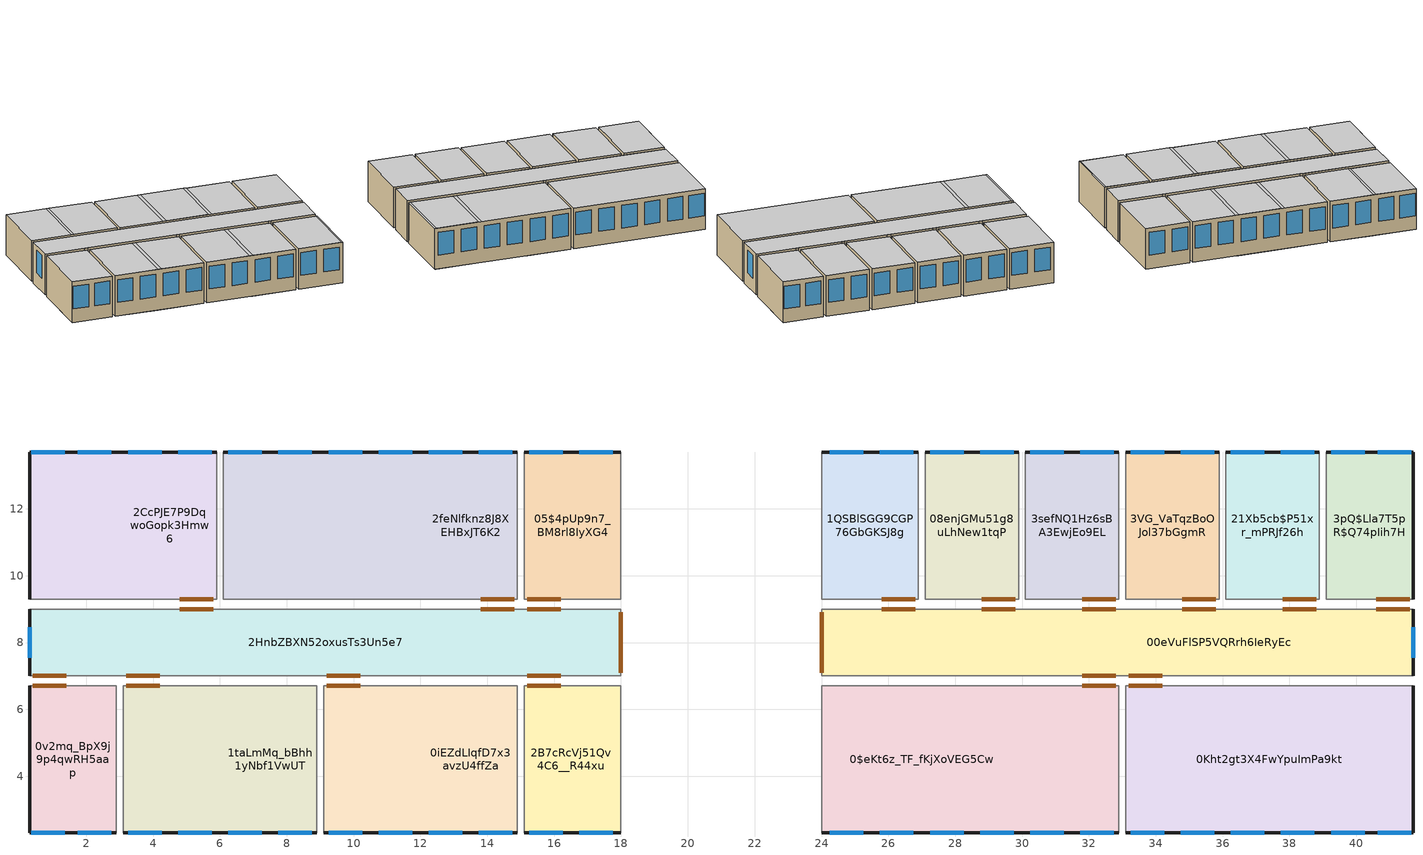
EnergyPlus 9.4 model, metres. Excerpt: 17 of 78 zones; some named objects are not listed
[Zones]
0v2mq_BpX9j9p4qwRH5aap
 floor to 1$Dh8aV355pviG2jQK4IhC (BS Interior Floor): 2.9,6.7 2.9,2.3 0.3,2.3 0.3,6.7 z0
 wall outside (BS Exterior Wall): 0.3,6.7 0.3,2.3 2.9,2.3 z0:2.7
 wall to 2HnbZBXN52oxusTs3Un5e7 (BS Interior Wall): 2.9,6.7 0.3,6.7 z0:2.7
 wall to 1taLmMq_bBhh1yNbf1VwUT (BS Interior Wall): 2.9,2.3 2.9,6.7 z0:2.7
 window (BS Exterior Window): 1.75,2.3 2.75,2.3 / 0.35,2.3 1.35,2.3 z0.9:2.4
 door inside (BS Door): 1.4,6.7 0.4,6.7 z0:2.1
 ceiling to 1VbxF3wFzBpQ5rqOcSdEzF (BS Ceiling): 2.9,2.3 2.9,6.7 0.3,6.7 0.3,2.3 z2.7
2CcPJE7P9DqwoGopk3Hmw6
 floor to 2yi1NWyxL7Mec1AYJoPy6X (BS Interior Floor): 5.9,13.7 5.9,9.3 3.1,9.3 3.1,13.7 z0
 floor to 0F59hQBJ91Jf8BC2hDiJOU (BS Interior Floor): 2.9,13.7 2.9,9.3 0.3,9.3 0.3,13.7 z0
 floor adiabatic (BS Interior Floor): 3.1,13.7 3.1,9.3 2.9,9.3 2.9,13.7 z0
 wall outside (BS Exterior Wall): 5.9,13.7 0.3,13.7 0.3,9.3 z0:2.7
 wall to 2feNlfknz8J8XEHBxJT6K2 (BS Interior Wall): 5.9,9.3 5.9,13.7 z0:2.7
 wall to 2HnbZBXN52oxusTs3Un5e7 (BS Interior Wall): 0.3,9.3 5.9,9.3 z0:2.7
 window (BS Exterior Window): 4.25,13.7 3.25,13.7 / 2.75,13.7 1.75,13.7 / 5.75,13.7 4.75,13.7 / 1.35,13.7 0.35,13.7 z0.9:2.4
 door inside (BS Door): 4.8,9.3 5.8,9.3 z0:2.1
 ceiling to 2ZkE42_lPD0h98OGo18$cW (BS Ceiling): 5.9,9.3 5.9,13.7 3.1,13.7 3.1,9.3 z2.7
 ceiling to 1wwy_gJt53g8xxcPi9efQ_ (BS Ceiling): 2.9,9.3 2.9,13.7 0.3,13.7 0.3,9.3 z2.7
 ceiling adiabatic (BS Ceiling): 3.1,9.3 3.1,13.7 2.9,13.7 2.9,9.3 z2.7
2B7cRcVj51Qv4C6__R44xu
 floor adiabatic (BS Interior Floor): 18,6.7 18,2.3 17.9,2.3 17.9,6.7 z0
 floor to 1Apn7rICf6lRx77Z6hYgwn (BS Interior Floor): 17.9,6.7 17.9,2.3 15.1,2.3 15.1,6.7 z0
 wall outside (BS Exterior Wall): 15.1,2.3 18,2.3 z0:2.7
 wall to 0iEZdLIqfD7x3avzU4ffZa (BS Interior Wall): 15.1,6.7 15.1,2.3 z0:2.7
 wall to 0PhdPmzHT0wvN$Ha_kQzZu (BS Interior Wall): 18,2.3 18,6.7 z0:2.7
 wall to 2HnbZBXN52oxusTs3Un5e7 (BS Interior Wall): 18,6.7 15.1,6.7 z0:2.7
 window (BS Exterior Window): 15.25,2.3 16.25,2.3 / 16.75,2.3 17.75,2.3 z0.9:2.4
 door inside (BS Door): 16.2,6.7 15.2,6.7 z0:2.1
 ceiling to 1yt80Db6HAChv7Z5qvEO2S (BS Ceiling): 17.9,2.3 17.9,6.7 15.1,6.7 15.1,2.3 z2.7
 ceiling adiabatic (BS Ceiling): 18,2.3 18,6.7 17.9,6.7 17.9,2.3 z2.7
2HnbZBXN52oxusTs3Un5e7
 floor to 1SrxcELcXDWBQX9XImvJCe (BS Interior Floor): 18,9 18,7 0.3,7 0.3,9 z0
 wall outside (BS Exterior Wall): 0.3,9 0.3,7 z0:2.7
 wall to 0iEZdLIqfD7x3avzU4ffZa (BS Interior Wall): 9.1,7 14.9,7 z0:2.7
 wall adiabatic (BS Interior Wall): 14.9,7 15.1,7 / 2.9,7 3.1,7 / 15.1,9 14.9,9 / 8.9,7 9.1,7 / 6.1,9 5.9,9 z0:2.7
 wall to 05$4pUp9n7_BM8rl8IyXG4 (BS Interior Wall): 18,9 15.1,9 z0:2.7
 wall to 2feNlfknz8J8XEHBxJT6K2 (BS Interior Wall): 14.9,9 6.1,9 z0:2.7
 wall to 0PhdPmzHT0wvN$Ha_kQzZu (BS Interior Wall): 18,7 18,9 z0:2.7
 wall to 1taLmMq_bBhh1yNbf1VwUT (BS Interior Wall): 3.1,7 8.9,7 z0:2.7
 window (BS Exterior Window): 0.3,8.45 0.3,7.55 z0.9:2.4
 door inside (BS Door): 14.8,9 13.8,9 / 3.2,7 4.2,7 / 16.2,9 15.2,9 / 5.8,9 4.8,9 / 9.2,7 10.2,7 / 0.4,7 1.4,7 / 15.2,7 16.2,7 / 18,7.1 18,8.9 z0:2.1
 ceiling to 0CM3trCnD9RO1ae6cHaLbY (BS Ceiling): 18,7 18,9 0.3,9 0.3,7 z2.7
1taLmMq_bBhh1yNbf1VwUT
 floor to 1$Dh8aV355pviG2jQK4IhC (BS Interior Floor): 5.9,6.7 5.9,2.3 3.1,2.3 3.1,6.7 z0
 floor adiabatic (BS Interior Floor): 6.1,6.7 6.1,2.3 5.9,2.3 5.9,6.7 z0
 floor to 3mYBtM3XHDY8zwb9bg3mId (BS Interior Floor): 8.9,6.7 8.9,2.3 6.1,2.3 6.1,6.7 z0
 wall outside (BS Exterior Wall): 3.1,2.3 8.9,2.3 z0:2.7
 wall to 0iEZdLIqfD7x3avzU4ffZa (BS Interior Wall): 8.9,2.3 8.9,6.7 z0:2.7
 window (BS Exterior Window): 6.25,2.3 7.25,2.3 / 3.25,2.3 4.25,2.3 / 7.75,2.3 8.75,2.3 / 4.75,2.3 5.75,2.3 z0.9:2.4
 door inside (BS Door): 4.2,6.7 3.2,6.7 z0:2.1
 ceiling adiabatic (BS Ceiling): 6.1,2.3 6.1,6.7 5.9,6.7 5.9,2.3 z2.7
 ceiling to 1eB_t_7n5C9h_7XbF74Ynz (BS Ceiling): 8.9,2.3 8.9,6.7 6.1,6.7 6.1,2.3 z2.7
 ceiling to 1VbxF3wFzBpQ5rqOcSdEzF (BS Ceiling): 5.9,2.3 5.9,6.7 3.1,6.7 3.1,2.3 z2.7
05$4pUp9n7_BM8rl8IyXG4
 floor to 1k5_3JFdrB9Pf8UrlV5mtM (BS Interior Floor): 18,13.7 18,9.3 15.1,9.3 15.1,13.7 z0
 wall outside (BS Exterior Wall): 18,13.7 15.1,13.7 z0:2.7
 wall to 0PhdPmzHT0wvN$Ha_kQzZu (BS Interior Wall): 18,9.3 18,13.7 z0:2.7
 wall to 2feNlfknz8J8XEHBxJT6K2 (BS Interior Wall): 15.1,13.7 15.1,9.3 z0:2.7
 window (BS Exterior Window): 17.75,13.7 16.75,13.7 / 16.25,13.7 15.25,13.7 z0.9:2.4
 door inside (BS Door): 15.2,9.3 16.2,9.3 z0:2.1
 ceiling to 3RaYI3pSP41vsbJmfPmo2G (BS Ceiling): 18,9.3 18,13.7 15.1,13.7 15.1,9.3 z2.7
2feNlfknz8J8XEHBxJT6K2
 floor to 3XJ6wpliH8IQ564mxmpli$ (BS Interior Floor): 14.9,13.7 14.9,9.3 12.1,9.3 12.1,13.7 z0
 floor adiabatic (BS Interior Floor): 9.1,13.7 9.1,9.3 8.9,9.3 8.9,13.7 z0; 12.1,13.7 12.1,9.3 11.9,9.3 11.9,13.7 z0
 floor to 1DARex6OvEPhCcPqEfXTu8 (BS Interior Floor): 11.9,13.7 11.9,9.3 9.1,9.3 9.1,13.7 z0
 floor to 1geZS0YYb4wwFzlFQ0MzyI (BS Interior Floor): 8.9,13.7 8.9,9.3 6.1,9.3 6.1,13.7 z0
 wall outside (BS Exterior Wall): 14.9,13.7 6.1,13.7 z0:2.7
 window (BS Exterior Window): 13.25,13.7 12.25,13.7 / 10.25,13.7 9.25,13.7 / 11.75,13.7 10.75,13.7 / 8.75,13.7 7.75,13.7 / 7.25,13.7 6.25,13.7 / 14.75,13.7 13.75,13.7 z0.9:2.4
 door inside (BS Door): 13.8,9.3 14.8,9.3 z0:2.1
 ceiling adiabatic (BS Ceiling): 12.1,9.3 12.1,13.7 11.9,13.7 11.9,9.3 z2.7; 9.1,9.3 9.1,13.7 8.9,13.7 8.9,9.3 z2.7
 ceiling to 2hrD2BYybCUu_MDTUP8pf_ (BS Ceiling): 8.9,9.3 8.9,13.7 6.1,13.7 6.1,9.3 z2.7
 ceiling to 3q6cv1ZnfC4ADBvxxftK1C (BS Ceiling): 11.9,9.3 11.9,13.7 9.1,13.7 9.1,9.3 z2.7
 ceiling to 1swo1qVtbAKPm4o0W5iaak (BS Ceiling): 14.9,9.3 14.9,13.7 12.1,13.7 12.1,9.3 z2.7
0iEZdLIqfD7x3avzU4ffZa
 floor adiabatic (BS Interior Floor): 12.1,6.7 12.1,2.3 11.9,2.3 11.9,6.7 z0
 floor to 1Apn7rICf6lRx77Z6hYgwn (BS Interior Floor): 14.9,6.7 14.9,2.3 12.1,2.3 12.1,6.7 z0
 floor to 3mYBtM3XHDY8zwb9bg3mId (BS Interior Floor): 11.9,6.7 11.9,2.3 9.1,2.3 9.1,6.7 z0
 wall outside (BS Exterior Wall): 9.1,2.3 14.9,2.3 z0:2.7
 window (BS Exterior Window): 10.75,2.3 11.75,2.3 / 13.75,2.3 14.75,2.3 / 12.25,2.3 13.25,2.3 / 9.25,2.3 10.25,2.3 z0.9:2.4
 door inside (BS Door): 10.2,6.7 9.2,6.7 z0:2.1
 ceiling adiabatic (BS Ceiling): 12.1,2.3 12.1,6.7 11.9,6.7 11.9,2.3 z2.7
 ceiling to 1yt80Db6HAChv7Z5qvEO2S (BS Ceiling): 14.9,2.3 14.9,6.7 12.1,6.7 12.1,2.3 z2.7
 ceiling to 1eB_t_7n5C9h_7XbF74Ynz (BS Ceiling): 11.9,2.3 11.9,6.7 9.1,6.7 9.1,2.3 z2.7
3pQ$Lla7T5pR$Q74pIih7H
 floor to 20KyyokujFbBKI6SyKStB1 (BS Interior Floor): 41.7,13.7 41.7,9.3 39.1,9.3 39.1,13.7 z0
 wall outside (BS Exterior Wall): 41.7,9.3 41.7,13.7 39.1,13.7 z0:2.7
 wall to 21Xb5cb$P51xr_mPRJf26h (BS Interior Wall): 39.1,13.7 39.1,9.3 z0:2.7
 wall to 00eVuFlSP5VQRrh6IeRyEc (BS Interior Wall): 39.1,9.3 41.7,9.3 z0:2.7
 window (BS Exterior Window): 40.25,13.7 39.25,13.7 / 41.65,13.7 40.65,13.7 z0.9:2.4
 door inside (BS Door): 40.6,9.3 41.6,9.3 z0:2.1
 ceiling to 0s3m9PuAP5ruR$qwRFe$ws (BS Ceiling): 41.7,9.3 41.7,13.7 39.1,13.7 39.1,9.3 z2.7
1QSBlSGG9CGP76GbGKSJ8g
 floor to 0vkI5GuJz5OBjKBJ_EEEPE (BS Interior Floor): 26.9,13.7 26.9,9.3 24,9.3 24,13.7 z0
 wall outside (BS Exterior Wall): 26.9,13.7 24,13.7 z0:2.7
 wall to 00eVuFlSP5VQRrh6IeRyEc (BS Interior Wall): 24,9.3 26.9,9.3 z0:2.7
 wall to 08enjGMu51g8uLhNew1tqP (BS Interior Wall): 26.9,9.3 26.9,13.7 z0:2.7
 wall to 0PhdPmzHT0wvN$Ha_kQzZu (BS Interior Wall): 24,13.7 24,9.3 z0:2.7
 window (BS Exterior Window): 25.25,13.7 24.25,13.7 / 26.75,13.7 25.75,13.7 z0.9:2.4
 door inside (BS Door): 25.8,9.3 26.8,9.3 z0:2.1
 ceiling to 2kYMI8pg909xJ2DLSV4VwB (BS Ceiling): 26.9,9.3 26.9,13.7 24,13.7 24,9.3 z2.7
0$eKt6z_TF_fKjXoVEG5Cw
 floor adiabatic (BS Interior Floor): 24.1,6.7 24.1,2.3 24,2.3 24,6.7 z0; 30.1,6.7 30.1,2.3 29.9,2.3 29.9,6.7 z0
 floor to 20KyyokujFbBKI6SyKStB1 (BS Interior Floor): 32.9,6.7 32.9,2.3 30.1,2.3 30.1,6.7 z0
 floor to 1jZzPXvwz9nQeJnE6mVozX (BS Interior Floor): 29.9,6.7 29.9,2.3 24.1,2.3 24.1,6.7 z0
 wall outside (BS Exterior Wall): 24,2.3 32.9,2.3 z0:2.7
 wall to 00eVuFlSP5VQRrh6IeRyEc (BS Interior Wall): 32.9,6.7 24,6.7 z0:2.7
 wall to 0Kht2gt3X4FwYpuImPa9kt (BS Interior Wall): 32.9,2.3 32.9,6.7 z0:2.7
 wall to 0PhdPmzHT0wvN$Ha_kQzZu (BS Interior Wall): 24,6.7 24,2.3 z0:2.7
 window (BS Exterior Window): 31.75,2.3 32.75,2.3 / 25.75,2.3 26.75,2.3 / 28.75,2.3 29.75,2.3 / 30.25,2.3 31.25,2.3 / 27.25,2.3 28.25,2.3 / 24.25,2.3 25.25,2.3 z0.9:2.4
 door inside (BS Door): 32.8,6.7 31.8,6.7 z0:2.1
 ceiling adiabatic (BS Ceiling): 24.1,2.3 24.1,6.7 24,6.7 24,2.3 z2.7; 27.1,2.3 27.1,6.7 26.9,6.7 26.9,2.3 z2.7
 ceiling to 1WGjklisD2eerdht85MDWO (BS Ceiling): 32.9,2.3 32.9,6.7 27.1,6.7 27.1,2.3 z2.7
 ceiling to 1hZbcSK9r6evWXSuVClGk8 (BS Ceiling): 26.9,2.3 26.9,6.7 24.1,6.7 24.1,2.3 z2.7
0Kht2gt3X4FwYpuImPa9kt
 floor to 20KyyokujFbBKI6SyKStB1 (BS Interior Floor): 41.7,6.7 41.7,2.3 33.1,2.3 33.1,6.7 z0
 wall outside (BS Exterior Wall): 33.1,2.3 41.7,2.3 41.7,6.7 z0:2.7
 wall to 00eVuFlSP5VQRrh6IeRyEc (BS Interior Wall): 41.7,6.7 33.1,6.7 z0:2.7
 window (BS Exterior Window): 34.75,2.3 35.75,2.3 / 40.65,2.3 41.65,2.3 / 37.75,2.3 38.75,2.3 / 36.25,2.3 37.25,2.3 / 39.25,2.3 40.25,2.3 / 33.25,2.3 34.25,2.3 z0.9:2.4
 door inside (BS Door): 34.2,6.7 33.2,6.7 z0:2.1
 ceiling to 3b4ad9i$z8Ffh00s_avotU (BS Ceiling): 41.7,2.3 41.7,6.7 33.1,6.7 33.1,2.3 z2.7
00eVuFlSP5VQRrh6IeRyEc
 floor to 3BVEinpwb2wxN_2iMr7$yT (BS Interior Floor): 29.9,9 29.9,7 24,7 24,9 z0
 floor adiabatic (BS Interior Floor): 30.1,9 30.1,7 29.9,7 29.9,9 z0
 floor to 20KyyokujFbBKI6SyKStB1 (BS Interior Floor): 41.7,9 41.7,7 30.1,7 30.1,9 z0
 wall outside (BS Exterior Wall): 41.7,7 41.7,9 z0:2.7
 wall adiabatic (BS Interior Wall): 33.1,9 32.9,9 / 27.1,9 26.9,9 / 30.1,9 29.9,9 / 39.1,9 38.9,9 / 32.9,7 33.1,7 / 36.1,9 35.9,9 z0:2.7
 wall to 21Xb5cb$P51xr_mPRJf26h (BS Interior Wall): 38.9,9 36.1,9 z0:2.7
 wall to 3VG_VaTqzBoOJol37bGgmR (BS Interior Wall): 35.9,9 33.1,9 z0:2.7
 wall to 08enjGMu51g8uLhNew1tqP (BS Interior Wall): 29.9,9 27.1,9 z0:2.7
 wall to 0PhdPmzHT0wvN$Ha_kQzZu (BS Interior Wall): 24,9 24,7 z0:2.7
 wall to 3sefNQ1Hz6sBA3EwjEo9EL (BS Interior Wall): 32.9,9 30.1,9 z0:2.7
 window (BS Exterior Window): 41.7,7.55 41.7,8.45 z0.9:2.4
 door inside (BS Door): 32.8,9 31.8,9 / 29.8,9 28.8,9 / 33.2,7 34.2,7 / 31.8,7 32.8,7 / 35.8,9 34.8,9 / 26.8,9 25.8,9 / 41.6,9 40.6,9 / 24,8.9 24,7.1 / 38.8,9 37.8,9 z0:2.1
 ceiling to 3SrN4J8$P18hlt_KE0C4pC (BS Ceiling): 41.7,7 41.7,9 24,9 24,7 z2.7
21Xb5cb$P51xr_mPRJf26h
 floor to 20KyyokujFbBKI6SyKStB1 (BS Interior Floor): 38.9,13.7 38.9,9.3 36.1,9.3 36.1,13.7 z0
 wall outside (BS Exterior Wall): 38.9,13.7 36.1,13.7 z0:2.7
 wall to 3VG_VaTqzBoOJol37bGgmR (BS Interior Wall): 36.1,13.7 36.1,9.3 z0:2.7
 window (BS Exterior Window): 38.75,13.7 37.75,13.7 / 37.25,13.7 36.25,13.7 z0.9:2.4
 door inside (BS Door): 37.8,9.3 38.8,9.3 z0:2.1
 ceiling to 3vJPg8U8f2fBFwYCxBT9in (BS Ceiling): 38.9,9.3 38.9,13.7 36.1,13.7 36.1,9.3 z2.7
08enjGMu51g8uLhNew1tqP
 floor to 1MLwkLvfL5rQNqNx2_g1zk (BS Interior Floor): 29.9,13.7 29.9,9.3 27.1,9.3 27.1,13.7 z0
 wall outside (BS Exterior Wall): 29.9,13.7 27.1,13.7 z0:2.7
 wall to 3sefNQ1Hz6sBA3EwjEo9EL (BS Interior Wall): 29.9,9.3 29.9,13.7 z0:2.7
 window (BS Exterior Window): 29.75,13.7 28.75,13.7 / 28.25,13.7 27.25,13.7 z0.9:2.4
 door inside (BS Door): 28.8,9.3 29.8,9.3 z0:2.1
 ceiling to 3X_RkmlwP1VeLMw2JO6M1A (BS Ceiling): 29.9,9.3 29.9,13.7 27.1,13.7 27.1,9.3 z2.7
3VG_VaTqzBoOJol37bGgmR
 floor to 20KyyokujFbBKI6SyKStB1 (BS Interior Floor): 35.9,13.7 35.9,9.3 33.1,9.3 33.1,13.7 z0
 wall outside (BS Exterior Wall): 35.9,13.7 33.1,13.7 z0:2.7
 wall to 3sefNQ1Hz6sBA3EwjEo9EL (BS Interior Wall): 33.1,13.7 33.1,9.3 z0:2.7
 window (BS Exterior Window): 34.25,13.7 33.25,13.7 / 35.75,13.7 34.75,13.7 z0.9:2.4
 door inside (BS Door): 34.8,9.3 35.8,9.3 z0:2.1
 ceiling to 3M$0CCsmv239cS_ahxa6de (BS Ceiling): 35.9,9.3 35.9,13.7 33.1,13.7 33.1,9.3 z2.7
3sefNQ1Hz6sBA3EwjEo9EL
 floor to 20KyyokujFbBKI6SyKStB1 (BS Interior Floor): 32.9,13.7 32.9,9.3 30.1,9.3 30.1,13.7 z0
 wall outside (BS Exterior Wall): 32.9,13.7 30.1,13.7 z0:2.7
 window (BS Exterior Window): 31.25,13.7 30.25,13.7 / 32.75,13.7 31.75,13.7 z0.9:2.4
 door inside (BS Door): 31.8,9.3 32.8,9.3 z0:2.1
 ceiling to 0V2wFmcrX67xKQfCl69ykF (BS Ceiling): 32.9,9.3 32.9,13.7 30.1,13.7 30.1,9.3 z2.7
[Building]
None: North Axis=0; Terrain=Suburbs; Loads Convergence Tolerance Value=0.04; Temperature Convergence Tolerance Value=0.4; Solar Distribution=FullInteriorAndExterior; Maximum Number of Warmup Days=25; Minimum Number of Warmup Days=6
[Site:Location]
DENVER_STAPLETON_CO_USA_WMO_724690: Latitude=39.77; Longitude=-104.87; Time Zone=-7; Elevation=1611
[SizingPeriod:DesignDay] Day of Month=21; Humidity Condition Type=Wetbulb; Barometric Pressure=83411; Rain Indicator=No; Snow Indicator=No; Daylight Saving Time Indicator=No; Solar Model Indicator=ASHRAEClearSky
Name | Month | Day Type | Maximum DryBulb Temperature | Daily DryBulb Temperature Range | Wetbulb or DewPoint at Maximum DryBulb | Wind Speed | Wind Direction | Sky Clearness
DENVER_STAPLETON Ann Htg 99.6% Condns DB | 12 | WinterDesignDay | -20 | 0 | -20 | 2.3 | 180 | 0
DENVER_STAPLETON Ann Clg .4% Condns DB=>MWB | 7 | SummerDesignDay | 34.1 | 15.2 | 15.8 | 4 | 120 | 1
[MATERIAL] Roughness=MediumRough; Thermal Absorptance=0.9; Solar Absorptance=0.7; Visible Absorptance=0.7
Name | Thickness | Conductivity | Density | Specific Heat
hardwood | 0.04 | 0.13 | 650 | 1500
concrete_CEM_II_BS325R_wz05 | 0.175 | 2.1 | 2420 | 1000
EPS_040_15 | 0.07 | 0.04 | 15 | 1500
lime_plaster | 0.01 | 0.7 | 1600 | 850
vertical_core_brick_700 | 0.15 | 0.13 | 695 | 850
cement_floating_screed_2_bottom | 0.04 | 1.4 | 1990 | 1000
[WINDOWMATERIAL:SIMPLEGLAZINGSYSTEM]
Glas1995_2015AluoderStahlfensterWaermeschutzverglasungzweifach: UFactor=1.24754; Solar Heat Gain Coefficient=0.65
[CONSTRUCTION]
BS Exterior Window: Glas1995_2015AluoderStahlfensterWaermeschutzverglasungzweifach
BS Door: hardwood
BS Exterior Wall: EPS_040_15, concrete_CEM_II_BS325R_wz05
BS Interior Wall: lime_plaster, vertical_core_brick_700, lime_plaster
BS Interior Floor: concrete_CEM_II_BS325R_wz05, EPS_040_15, cement_floating_screed_2_bottom
BS Ceiling: cement_floating_screed_2_bottom, EPS_040_15, concrete_CEM_II_BS325R_wz05
[ZONE] Type=1; Multiplier=1; Ceiling Height=autocalculate; Floor Area=autocalculate; Part of Total Floor Area=Yes
Name | Volume
0v2mq_BpX9j9p4qwRH5aap; 3pQ$Lla7T5pR$Q74pIih7H | 30.888
2CcPJE7P9DqwoGopk3Hmw6 | 66.528
2B7cRcVj51Qv4C6__R44xu; 05$4pUp9n7_BM8rl8IyXG4; 1QSBlSGG9CGP76GbGKSJ8g | 34.452
2HnbZBXN52oxusTs3Un5e7; 00eVuFlSP5VQRrh6IeRyEc | 95.58
1taLmMq_bBhh1yNbf1VwUT; 0iEZdLIqfD7x3avzU4ffZa | 68.904
2feNlfknz8J8XEHBxJT6K2 | 104.544
0$eKt6z_TF_fKjXoVEG5Cw | 105.732
0Kht2gt3X4FwYpuImPa9kt | 102.168
21Xb5cb$P51xr_mPRJf26h; 08enjGMu51g8uLhNew1tqP; 3VG_VaTqzBoOJol37bGgmR; 3sefNQ1Hz6sBA3EwjEo9EL | 33.264
[PEOPLE] Number of People Schedule=Schedule People Single office; Number of People Calculation Method=People/Area; People per Zone Floor Area=0.0714286; Fraction Radiant=0.5; Sensible Heat Fraction=autocalculate; Activity Level Schedule=Schedule Activity 70; Carbon Dioxide Generation Rate=3.82e-08; Enable ASHRAE 55 Comfort Warnings=No; Mean Radiant Temperature Calculation Type=ZoneAveraged; Clothing Insulation Calculation Method=ClothingInsulationSchedule
Name | Zone or ZoneList
0v2mq_BpX9j9p4qwRH5aap | 0v2mq_BpX9j9p4qwRH5aap
2CcPJE7P9DqwoGopk3Hmw6 | 2CcPJE7P9DqwoGopk3Hmw6
2B7cRcVj51Qv4C6__R44xu | 2B7cRcVj51Qv4C6__R44xu
2HnbZBXN52oxusTs3Un5e7 | 2HnbZBXN52oxusTs3Un5e7
1taLmMq_bBhh1yNbf1VwUT | 1taLmMq_bBhh1yNbf1VwUT
05$4pUp9n7_BM8rl8IyXG4 | 05$4pUp9n7_BM8rl8IyXG4
2feNlfknz8J8XEHBxJT6K2 | 2feNlfknz8J8XEHBxJT6K2
0iEZdLIqfD7x3avzU4ffZa | 0iEZdLIqfD7x3avzU4ffZa
3pQ$Lla7T5pR$Q74pIih7H | 3pQ$Lla7T5pR$Q74pIih7H
1QSBlSGG9CGP76GbGKSJ8g | 1QSBlSGG9CGP76GbGKSJ8g
0$eKt6z_TF_fKjXoVEG5Cw | 0$eKt6z_TF_fKjXoVEG5Cw
0Kht2gt3X4FwYpuImPa9kt | 0Kht2gt3X4FwYpuImPa9kt
00eVuFlSP5VQRrh6IeRyEc | 00eVuFlSP5VQRrh6IeRyEc
21Xb5cb$P51xr_mPRJf26h | 21Xb5cb$P51xr_mPRJf26h
08enjGMu51g8uLhNew1tqP | 08enjGMu51g8uLhNew1tqP
3VG_VaTqzBoOJol37bGgmR | 3VG_VaTqzBoOJol37bGgmR
3sefNQ1Hz6sBA3EwjEo9EL | 3sefNQ1Hz6sBA3EwjEo9EL
[LIGHTS] Schedule=Schedule Lighting Single office; Design Level Calculation Method=Watts/Area; Watts per Zone Floor Area=15.9; Return Air Fraction=0; Fraction Radiant=0.42; Fraction Visible=0.18; Fraction Replaceable=1; EndUse Subcategory=General; Return Air Fraction Calculated from Plenum Temperature=No; Return Air Fraction Function of Plenum Temperature Coefficient 1=0; Return Air Fraction Function of Plenum Temperature Coefficient 2=0
Name | Zone or ZoneList
0v2mq_BpX9j9p4qwRH5aap | 0v2mq_BpX9j9p4qwRH5aap
2CcPJE7P9DqwoGopk3Hmw6 | 2CcPJE7P9DqwoGopk3Hmw6
2B7cRcVj51Qv4C6__R44xu | 2B7cRcVj51Qv4C6__R44xu
2HnbZBXN52oxusTs3Un5e7 | 2HnbZBXN52oxusTs3Un5e7
1taLmMq_bBhh1yNbf1VwUT | 1taLmMq_bBhh1yNbf1VwUT
05$4pUp9n7_BM8rl8IyXG4 | 05$4pUp9n7_BM8rl8IyXG4
2feNlfknz8J8XEHBxJT6K2 | 2feNlfknz8J8XEHBxJT6K2
0iEZdLIqfD7x3avzU4ffZa | 0iEZdLIqfD7x3avzU4ffZa
3pQ$Lla7T5pR$Q74pIih7H | 3pQ$Lla7T5pR$Q74pIih7H
1QSBlSGG9CGP76GbGKSJ8g | 1QSBlSGG9CGP76GbGKSJ8g
0$eKt6z_TF_fKjXoVEG5Cw | 0$eKt6z_TF_fKjXoVEG5Cw
0Kht2gt3X4FwYpuImPa9kt | 0Kht2gt3X4FwYpuImPa9kt
00eVuFlSP5VQRrh6IeRyEc | 00eVuFlSP5VQRrh6IeRyEc
21Xb5cb$P51xr_mPRJf26h | 21Xb5cb$P51xr_mPRJf26h
08enjGMu51g8uLhNew1tqP | 08enjGMu51g8uLhNew1tqP
3VG_VaTqzBoOJol37bGgmR | 3VG_VaTqzBoOJol37bGgmR
3sefNQ1Hz6sBA3EwjEo9EL | 3sefNQ1Hz6sBA3EwjEo9EL
[ELECTRICEQUIPMENT] Schedule=Schedule Equipment Single office; Design Level Calculation Method=Watts/Area; Watts per Zone Floor Area=7; Fraction Latent=0; Fraction Radiant=0; Fraction Lost=0; EndUse Subcategory=General
Name | Zone or ZoneList
0v2mq_BpX9j9p4qwRH5aap | 0v2mq_BpX9j9p4qwRH5aap
2CcPJE7P9DqwoGopk3Hmw6 | 2CcPJE7P9DqwoGopk3Hmw6
2B7cRcVj51Qv4C6__R44xu | 2B7cRcVj51Qv4C6__R44xu
2HnbZBXN52oxusTs3Un5e7 | 2HnbZBXN52oxusTs3Un5e7
1taLmMq_bBhh1yNbf1VwUT | 1taLmMq_bBhh1yNbf1VwUT
05$4pUp9n7_BM8rl8IyXG4 | 05$4pUp9n7_BM8rl8IyXG4
2feNlfknz8J8XEHBxJT6K2 | 2feNlfknz8J8XEHBxJT6K2
0iEZdLIqfD7x3avzU4ffZa | 0iEZdLIqfD7x3avzU4ffZa
3pQ$Lla7T5pR$Q74pIih7H | 3pQ$Lla7T5pR$Q74pIih7H
1QSBlSGG9CGP76GbGKSJ8g | 1QSBlSGG9CGP76GbGKSJ8g
0$eKt6z_TF_fKjXoVEG5Cw | 0$eKt6z_TF_fKjXoVEG5Cw
0Kht2gt3X4FwYpuImPa9kt | 0Kht2gt3X4FwYpuImPa9kt
00eVuFlSP5VQRrh6IeRyEc | 00eVuFlSP5VQRrh6IeRyEc
21Xb5cb$P51xr_mPRJf26h | 21Xb5cb$P51xr_mPRJf26h
08enjGMu51g8uLhNew1tqP | 08enjGMu51g8uLhNew1tqP
3VG_VaTqzBoOJol37bGgmR | 3VG_VaTqzBoOJol37bGgmR
3sefNQ1Hz6sBA3EwjEo9EL | 3sefNQ1Hz6sBA3EwjEo9EL
[ZONEINFILTRATION:DESIGNFLOWRATE] Schedule=Continuous; Design Flow Rate Calculation Method=AirChanges/Hour; Air Changes per Hour=0.2; Constant Term Coefficient=1; Temperature Term Coefficient=0; Velocity Term Coefficient=0; Velocity Squared Term Coefficient=0
Name | Zone or ZoneList
0v2mq_BpX9j9p4qwRH5aap | 0v2mq_BpX9j9p4qwRH5aap
2CcPJE7P9DqwoGopk3Hmw6 | 2CcPJE7P9DqwoGopk3Hmw6
2B7cRcVj51Qv4C6__R44xu | 2B7cRcVj51Qv4C6__R44xu
2HnbZBXN52oxusTs3Un5e7 | 2HnbZBXN52oxusTs3Un5e7
1taLmMq_bBhh1yNbf1VwUT | 1taLmMq_bBhh1yNbf1VwUT
05$4pUp9n7_BM8rl8IyXG4 | 05$4pUp9n7_BM8rl8IyXG4
2feNlfknz8J8XEHBxJT6K2 | 2feNlfknz8J8XEHBxJT6K2
0iEZdLIqfD7x3avzU4ffZa | 0iEZdLIqfD7x3avzU4ffZa
3pQ$Lla7T5pR$Q74pIih7H | 3pQ$Lla7T5pR$Q74pIih7H
1QSBlSGG9CGP76GbGKSJ8g | 1QSBlSGG9CGP76GbGKSJ8g
0$eKt6z_TF_fKjXoVEG5Cw | 0$eKt6z_TF_fKjXoVEG5Cw
0Kht2gt3X4FwYpuImPa9kt | 0Kht2gt3X4FwYpuImPa9kt
00eVuFlSP5VQRrh6IeRyEc | 00eVuFlSP5VQRrh6IeRyEc
21Xb5cb$P51xr_mPRJf26h | 21Xb5cb$P51xr_mPRJf26h
08enjGMu51g8uLhNew1tqP | 08enjGMu51g8uLhNew1tqP
3VG_VaTqzBoOJol37bGgmR | 3VG_VaTqzBoOJol37bGgmR
3sefNQ1Hz6sBA3EwjEo9EL | 3sefNQ1Hz6sBA3EwjEo9EL
[HVACTEMPLATE:ZONE:IDEALLOADSAIRSYSTEM] Template Thermostat=STATS Single office; Maximum Heating Supply Air Temperature=50; Minimum Cooling Supply Air Temperature=13; Maximum Heating Supply Air Humidity Ratio=0.0156; Minimum Cooling Supply Air Humidity Ratio=0.0077; Heating Limit=NoLimit; Cooling Limit=NoLimit; Heating Availability Schedule=On; Cooling Availability Schedule=On; Dehumidification Control Type=ConstantSensibleHeatRatio; Cooling Sensible Heat Ratio=0.7; Dehumidification Setpoint=60; Humidification Control Type=None; Humidification Setpoint=30; Outdoor Air Method=None; Outdoor Air Flow Rate per Person=0.00944; Outdoor Air Flow Rate per Zone Floor Area=0; Outdoor Air Flow Rate per Zone=0; Demand Controlled Ventilation Type=None; Outdoor Air Economizer Type=NoEconomizer; Heat Recovery Type=None; Sensible Heat Recovery Effectiveness=0.7; Latent Heat Recovery Effectiveness=0.65
0v2mq_BpX9j9p4qwRH5aap; 2CcPJE7P9DqwoGopk3Hmw6; 2B7cRcVj51Qv4C6__R44xu; 2HnbZBXN52oxusTs3Un5e7; 1taLmMq_bBhh1yNbf1VwUT; 05$4pUp9n7_BM8rl8IyXG4; 2feNlfknz8J8XEHBxJT6K2; 0iEZdLIqfD7x3avzU4ffZa; 3pQ$Lla7T5pR$Q74pIih7H; 1QSBlSGG9CGP76GbGKSJ8g; 0$eKt6z_TF_fKjXoVEG5Cw; 0Kht2gt3X4FwYpuImPa9kt; 00eVuFlSP5VQRrh6IeRyEc; 21Xb5cb$P51xr_mPRJf26h; 08enjGMu51g8uLhNew1tqP; 3VG_VaTqzBoOJol37bGgmR; 3sefNQ1Hz6sBA3EwjEo9EL
[SCHEDULE:DAY:HOURLY]
Schedule People Single office: 0, 0, 0, 0, 0, 0, 0, 0.2, 0.4, 0.6, 0.8, 0.8, 0.4, 0.6, 0.8, 0.8, 0.4, 0.2, 0, 0, 0, 0, 0, 0
Schedule Equipment Single office: 0.1, 0.1, 0.1, 0.1, 0.1, 0.1, 0.1, 0.2, 0.4, 0.6, 0.8, 0.8, 0.4, 0.6, 0.8, 0.8, 0.4, 0.2, 0.1, 0.1, 0.1, 0.1, 0.1, 0.1
Schedule Lighting Single office: 0, 0, 0, 0, 0, 0, 1, 1, 1, 1, 1, 1, 1, 1, 1, 1, 1, 1, 0, 0, 0, 0, 0, 0
[SCHEDULE:WEEK:COMPACT]
Schedule People Single office: AllDays, Schedule People Single office
Schedule Equipment Single office: AllDays, Schedule Equipment Single office
Schedule Lighting Single office: AllDays, Schedule Lighting Single office
[SCHEDULE:YEAR]
Schedule People Single office: Schedule People Single office, 1, 1, 12, 31
Schedule Equipment Single office: Schedule Equipment Single office, 1, 1, 12, 31
Schedule Lighting Single office: Schedule Lighting Single office, 1, 1, 12, 31
[Schedule:Compact]
Continuous; On: Through: 12/31, For: AllDays, Until: 24:00, 1
[SCHEDULE:COMPACT]
Schedule Activity 70: Through: 12/31, For: Alldays, Until: 24:00, 70
